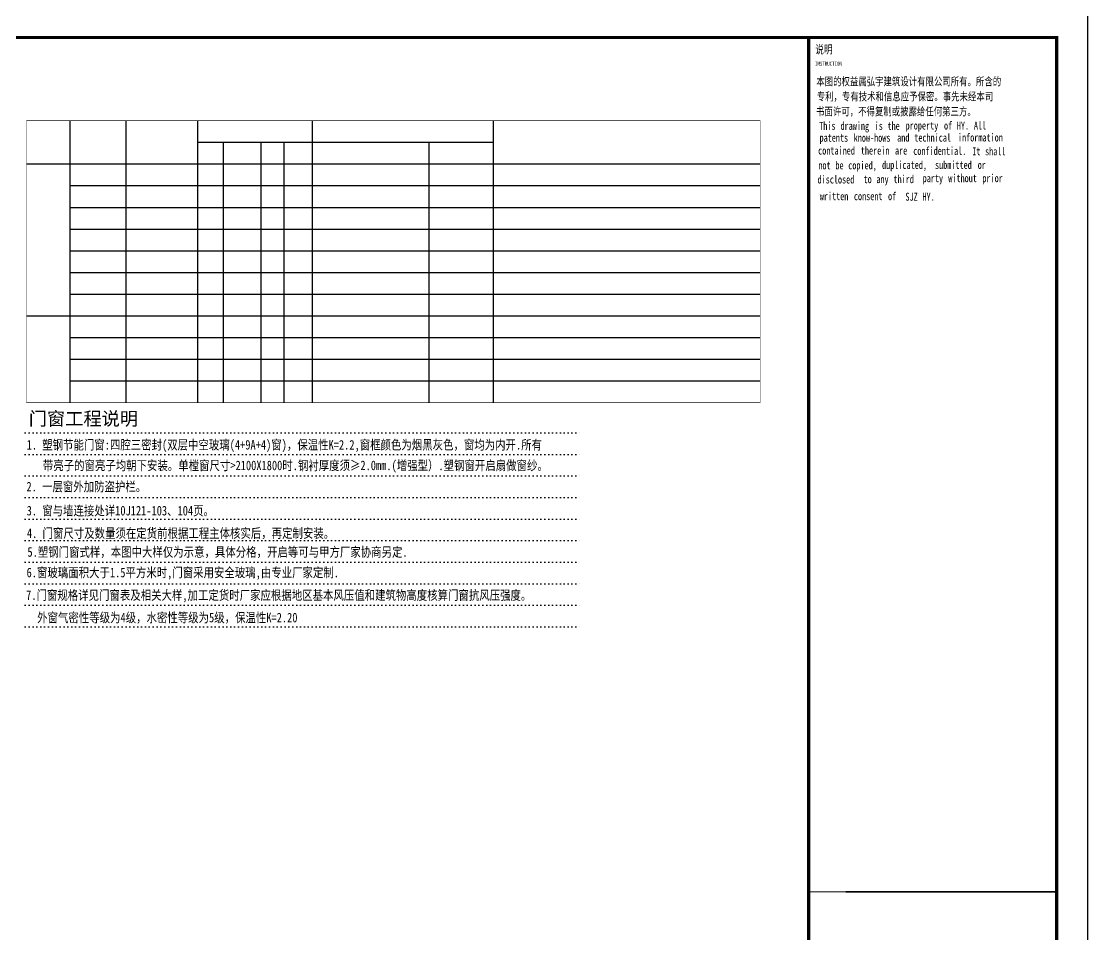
# Model space of a CAD drawing. Extents: x 28773 to 175644, y 7355 to 486294.
# Drawn here: x 141240 to 175644, y 347082 to 376544 of the extents above; entities that cross this region are included whole.
import ezdxf

# ---------------------------------------------------------------- set-up
doc = ezdxf.new("R2010")
doc.units = 0
doc.header["$LTSCALE"] = 1000
doc.header["$MEASUREMENT"] = 0
doc.linetypes.add('DOT2', pattern=[0.125, 0, -0.125])
for name, color, linetype in [('1', 7, 'Continuous'), ('PUB_TAB', 7, 'Continuous'), ('PUB_TITLE', 7, 'Continuous'), ('TK', 126, 'Continuous'), ('TWT_TITLE', 7, 'Continuous'), ('文字', 43, 'Continuous')]:
    doc.layers.add(name, color=color, linetype=linetype)
doc.styles.add('-宋体', font='', dxfattribs={"width": 0.8})
doc.styles.add('DDD', font='simhei.ttf', dxfattribs={"width": 0.8, "height": 1500})
doc.styles.add('FSZ', font='')
doc.styles.get('-宋体').set_extended_font_data('SimSun')
doc.styles.get('FSZ').set_extended_font_data('SimSun')

msp = doc.modelspace()

# ---------------------------------------------------------------- linework, layer by layer
for p, q in [((166644, 318619), (166644, 376019)), ((174644, 348468), (167844, 348468)), ((167844, 348468), (174644, 348468))]:
    msp.add_line(p, q)
at = {"const_width": 34}
msp.add_lwpolyline([(166644, 348468), (174644, 348468)], dxfattribs=at)
at = {"layer": '1', "color": 4, "linetype": 'DOT2'}
for p, q in [((141367, 363269), (159323, 363269)), ((141367, 362574), (159323, 362574)), ((141367, 361879), (159323, 361879)), ((141367, 361879), (159323, 361879)), ((141367, 361879), (159323, 361879)), ((141367, 361879), (159323, 361879)), ((141367, 361184), (159323, 361184)), ((141367, 360489), (159323, 360489)), ((141367, 359793), (159323, 359793)), ((141367, 359098), (159323, 359098)), ((141367, 358403), (159323, 358403)), ((141367, 357708), (159323, 357708)), ((141367, 357012), (159323, 357012))]:
    msp.add_line(p, q, dxfattribs=at)
at = {"layer": 'PUB_TAB', "const_width": 20}
msp.add_lwpolyline([(141408, 364244), (165078, 364244), (165078, 373344), (141408, 373344)], close=True, dxfattribs=at)
at = {"layer": 'PUB_TAB'}
for points in [[(142808, 373344), (142808, 364244)], [(144612, 373344), (144612, 364244)], [(146928, 373344), (146928, 364244)], [(150621, 373344), (150621, 364244)], [(156465, 373344), (156465, 364244)], [(146928, 372644), (156465, 372644)], [(147752, 372644), (147752, 364244)], [(148972, 372644), (148972, 364244)], [(149714, 372644), (149714, 364244)], [(154385, 372644), (154385, 364244)], [(141408, 371944), (165078, 371944)], [(142808, 371244), (165078, 371244)], [(142808, 370544), (165078, 370544)], [(142808, 369844), (165078, 369844)], [(142808, 369144), (165078, 369144)], [(142808, 368444), (165078, 368444)], [(142808, 367744), (165078, 367744)], [(141408, 367044), (165078, 367044)], [(142808, 366344), (165078, 366344)], [(142808, 365644), (165078, 365644)], [(142808, 364944), (165078, 364944)]]:
    msp.add_lwpolyline(points, dxfattribs=at)
at = {"layer": 'PUB_TITLE', "const_width": 100}
msp.add_lwpolyline([(166644, 376019), (174644, 376019), (174644, 318620), (166644, 318620)], close=True, dxfattribs=at)
at = {"layer": 'TWT_TITLE'}
msp.add_lwpolyline([(70544, 317619), (175644, 317619), (175644, 377019), (70544, 377019)], close=True, dxfattribs=at)
at = {"layer": 'TWT_TITLE', "const_width": 100}
msp.add_lwpolyline([(73044, 318619), (174644, 318619), (174644, 376019), (73044, 376019)], close=True, dxfattribs=at)

# ---------------------------------------------------------------- texts
at = {"style": '-宋体', "width": 0.75}
msp.add_text('INSTRUCTION', height=129.15, dxfattribs=at).set_placement((166845, 375113))
at = {"color": 7, "style": 'FSZ'}
msp.add_text('门窗工程说明', height=430.9, dxfattribs=at).set_placement((141481, 363511, -19466))
at = {"layer": 'TK', "color": 9, "style": '-宋体', "width": 0.75}
msp.add_text('说明', height=265.8, dxfattribs=at).set_placement((166854, 375504))
at = {"layer": 'TK', "style": '-宋体', "width": 0.75}
for s, height, p in [('本图的权益属弘宇建筑设计有限公司所有。所含的', 258.23, (166889, 374474)), ('专利，专有技术和信息应予保密。事先未经本司', 258.23, (166902, 373989)), ('书面许可，不得复制或披露给任何第三方。', 258.23, (166882, 373507)), ('This', 258.2, (166982, 373044)), ('drawing', 258.2, (167670, 373044)), ('is', 258.2, (168772, 373044)), ('the', 258.2, (169185, 373044)), ('property', 258.2, (169770, 373054)), ('of', 258.2, (171009, 373054)), ('HY.', 258.2, (171422, 373054)), ('All', 258.2, (171973, 373054)), ('technical', 258.2, (170049, 372665)), ('information', 258.23, (171458, 372669)), ('patents', 258.2, (166993, 372660)), ('know-hows', 258.2, (168095, 372660)), ('and', 258.2, (169498, 372665)), ('contained', 258.2, (166948, 372247)), ('therein', 258.2, (168325, 372247)), ('are', 258.2, (169427, 372247)), ('confidential.', 258.23, (170016, 372237)), ('It', 258.2, (171922, 372222)), ('shall', 258.2, (172335, 372222)), ('not', 258.2, (166955, 371771)), ('be', 258.2, (167505, 371771)), ('copied,', 258.2, (167919, 371771)), ('duplicated,', 258.23, (169010, 371783)), ('submitted', 258.2, (170719, 371784)), ('or', 258.2, (172096, 371784)), ('disclosed', 258.2, (166929, 371314)), ('to', 258.2, (168414, 371324)), ('third', 258.2, (169378, 371324)), ('party', 258.2, (170320, 371356)), ('without', 258.2, (171147, 371356)), ('prior', 258.2, (172248, 371356)), ('any', 258.2, (168827, 371324)), ('written', 258.2, (167001, 370775)), ('consent', 258.2, (168102, 370775)), ('of', 258.2, (169204, 370775)), ('SJZ', 258.2, (169764, 370757)), ('HY.', 258.2, (170315, 370757))]:
    msp.add_text(s, height=height, dxfattribs=at).set_placement(p)
at = {"layer": '文字', "style": 'DDD', "width": 0.8}
for s, p in [('1. 塑钢节能门窗:四腔三密封(双层中空玻璃(4+9A+4)窗)，保温性K=2.2,窗框颜色为烟黑灰色，窗均为内开.所有', (141412, 362731, -19466)), ('带亮子的窗亮子均朝下安装。单樘窗尺寸>2100X1800时.钢衬厚度须≥2.0mm.(增强型）.塑钢窗开启扇做窗纱。', (141935, 362066, -19466)), ('2. 一层窗外加防盗护栏。', (141406, 361382, -19466)), ('3. 窗与墙连接处详10J121-103、104页。', (141412, 360606, -19466)), ('4. 门窗尺寸及数量须在定货前根据工程主体核实后，再定制安装。', (141421, 359880, -19466)), ('5.塑钢门窗式样，本图中大样仅为示意，具体分格，开启等可与甲方厂家协商另定.', (141437, 359273, -11707)), ('6.窗玻璃面积大于1.5平方米时,门窗采用安全玻璃,由专业厂家定制.', (141410, 358611, -11707)), ('7.门窗规格详见门窗表及相关大样,加工定货时厂家应根据地区基本风压值和建筑物高度核算门窗抗风压强度。', (141396, 357881, -2203)), ('外窗气密性等级为4级，水密性等级为5级，保温性K=2.20', (141751, 357157, -2203))]:
    msp.add_text(s, height=308, dxfattribs=at).set_placement(p)

doc.saveas('drawing.dxf')
